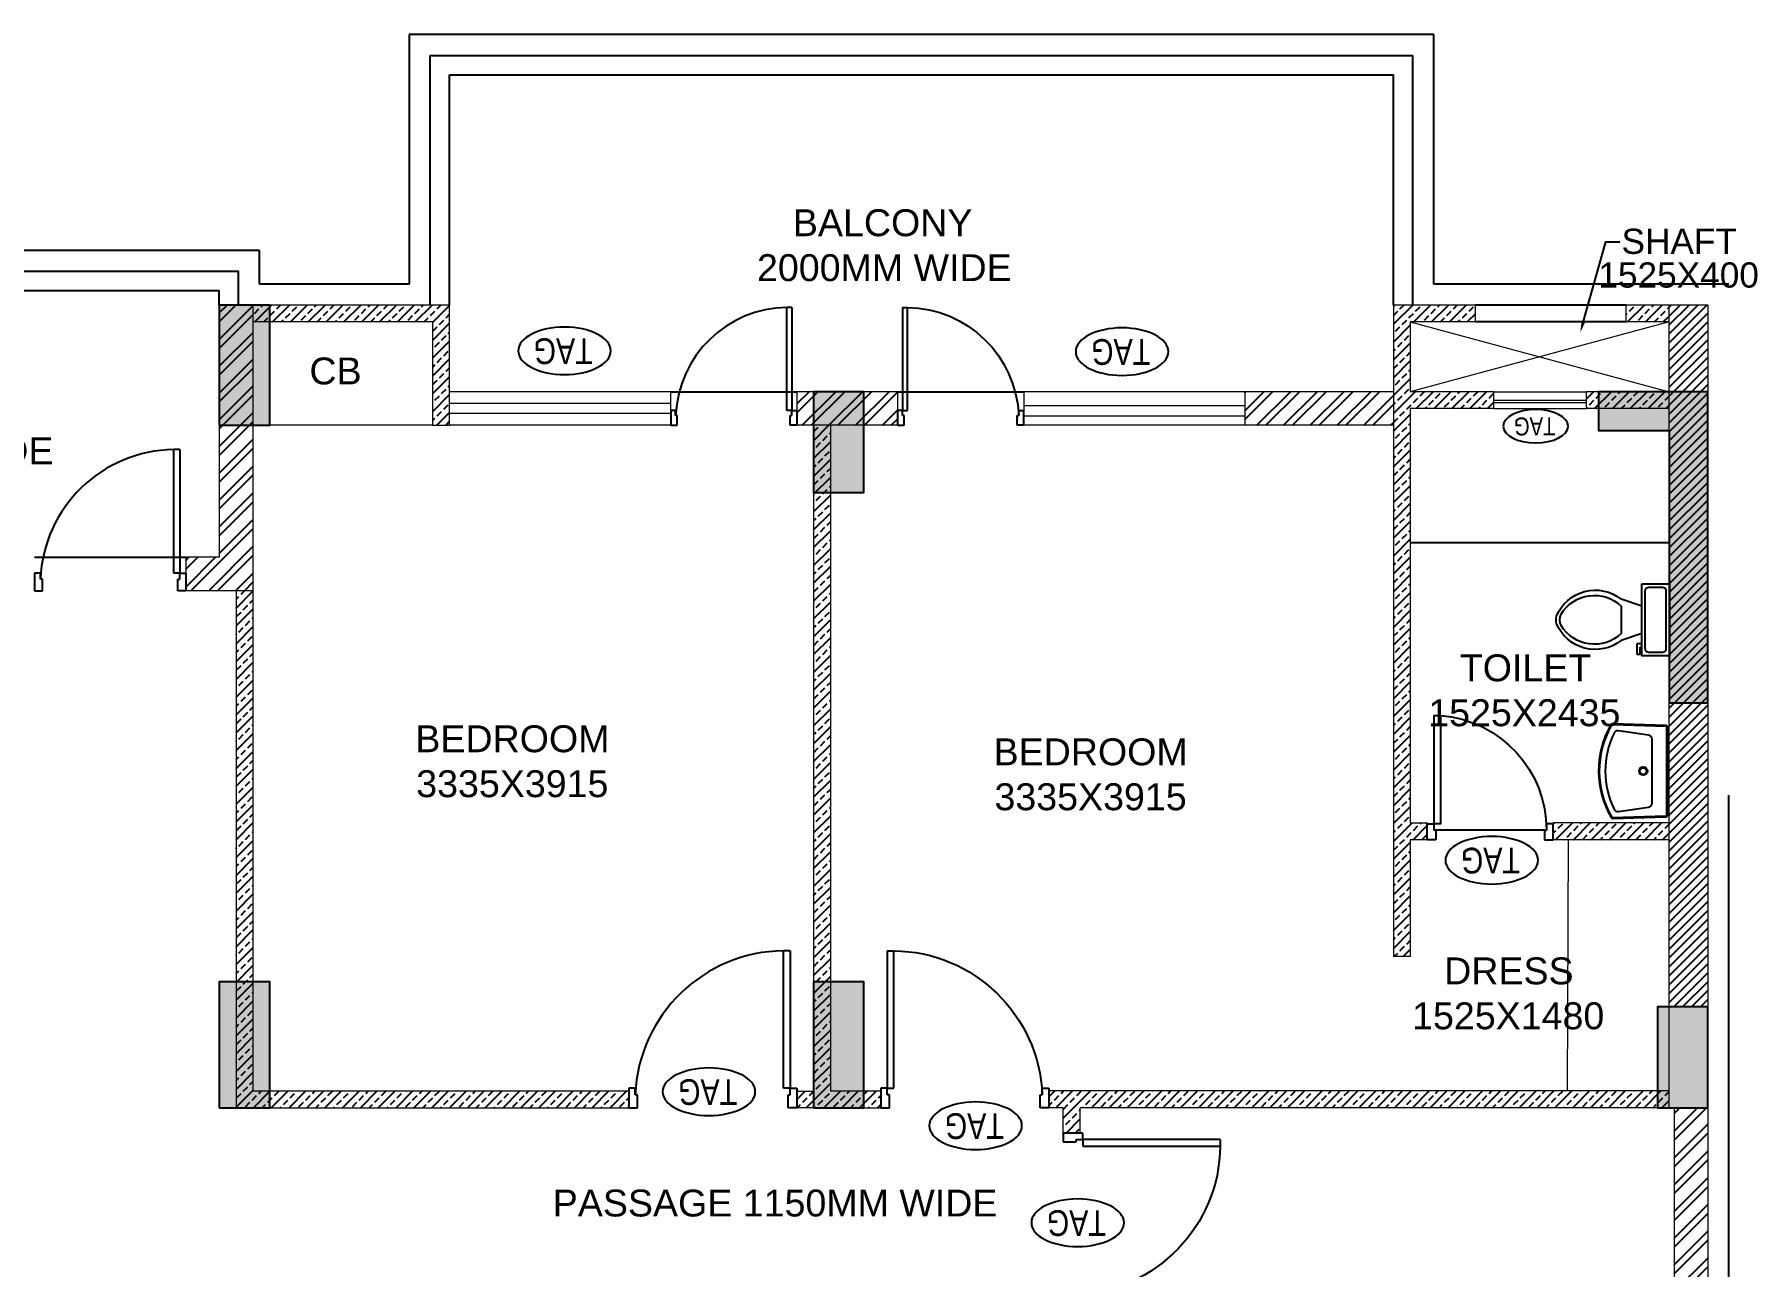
# Model space of a CAD drawing. Header units: millimetres. Extents: x 1255966 to 1543449, y 318653 to 465396.
# Drawn here: x 1432146 to 1442396, y 411570 to 418899 of the extents above; entities that cross this region are included whole.
import ezdxf
from ezdxf.enums import TextEntityAlignment as Align

# ---------------------------------------------------------------- set-up
doc = ezdxf.new("R2010")
doc.units = ezdxf.units.MM
doc.header["$LTSCALE"] = 500
doc.header["$MEASUREMENT"] = 0
doc.linetypes.add('HIDDEN', pattern=[0.375, 0.25, -0.125])
doc.layers.get('Defpoints').update_dxf_attribs({"lineweight": 0})
for name, color, linetype in [('AHC-A-FURNITURE', 2, 'Continuous'), ('DOOR', 8, 'Continuous'), ('ELE-5', 8, 'Continuous'), ('FIXTURE', 251, 'Continuous'), ('TEXT-RM NAME', 6, 'Continuous'), ('TOWER AREA COLUMN.', 6, 'Continuous')]:
    doc.layers.add(name, color=color, linetype=linetype)
for name, color, linetype, lineweight in [('FUR', 35, 'Continuous', 13), ('TILE', 252, 'Continuous', 13), ('TOWER COL HATCH', 253, 'Continuous', 20), ('Wall', 2, 'Continuous', 15), ('WIN', 144, 'Continuous', 15)]:
    doc.layers.add(name, color=color, linetype=linetype, lineweight=lineweight)
doc.layers.add('PROJECTION', color=7, linetype='HIDDEN', true_color=0xff4000)
doc.layers.add('RAILING', color=7, linetype='Continuous', true_color=0xadadad)
doc.styles.add('simplex', font='simplex.shx')
doc.styles.get("Standard").update_dxf_attribs({"font": 'arial.ttf'})
pattern_1 = [(45, (1157523.66, 723982.806), (-53.033009, 53.033009), []), (45, (1157576.69, 723982.806), (-53.033009, 53.033009), [37.5, -18.75])]
pattern_2 = [(45, (1157523.66, 723982.81), (-79.549513, 79.549513), []), (45, (1157576.69, 723982.81), (-79.549513, 79.549513), [])]

# ---------------------------------------------------------------- blocks, each defined once
blk = doc.blocks.new('A$C5C3D30A1')
at = {"ltscale": 75}
for p, q in [((0, 0), (3.43, 0)), ((0, -7.72), (0, 0)), ((3.43, 0), (3.43, -5.15)), ((62.62, 0), (62.62, -5.15)), ((66.05, 0), (62.62, 0)), ((66.05, -7.72), (66.05, 0)), ((2.57, -5.15), (2.57, -7.72)), ((3.43, -5.15), (2.57, -5.15)), ((62.62, -5.15), (63.48, -5.15)), ((63.48, -5.15), (63.48, -7.72)), ((2.57, -7.72), (0, -7.72)), ((2.57, -7.72), (5.15, -7.72)), ((2.57, -61.73), (2.57, -7.72)), ((5.15, -7.72), (5.15, -61.73)), ((63.48, -7.72), (66.05, -7.72)), ((2.57, -61.73), (5.15, -61.73))]:
    blk.add_line(p, q, dxfattribs=at)
blk.add_arc((4.49, -2.69), 59.04, 270.64275, 357.61264, dxfattribs=at)
blk = doc.blocks.new('DOOR 750')
at = {"layer": 'DOOR', "ltscale": 100}
for p, q in [((0, 730), (100, 730)), ((0, 675), (0, 730)), ((60, 675), (0, 675)), ((100, 687), (60, 687)), ((60, 675), (60, 687)), ((60, 675), (60, -15)), ((100, 730), (100, 687)), ((60, -15), (0, -15)), ((0, -15), (0, -70)), ((0, -70), (100, -70)), ((60, -15), (60, -27)), ((100, -27), (60, -27)), ((100, -70), (100, -27))]:
    blk.add_line(p, q, dxfattribs=at)
blk.add_lwpolyline([(100, -25), (788, -25), (788, 15), (100, 15)], close=True, dxfattribs=at)
at = {"layer": 'DOOR', "linetype": 'Continuous'}
blk.add_arc((62, -41), 728, 4.4383, 90.1592, dxfattribs=at)
at = {"layer": 'Defpoints', "ltscale": 100, "style": 'simplex', "width": 0.8}
blk.add_attdef('D750', (285, 36), '', height=100, dxfattribs=at)
blk = doc.blocks.new('A$C761604CE')
at = {"layer": 'FIXTURE'}
for p, q in [((292, 521), (114, 496)), ((92, 471), (92, 281)), ((92, 281), (92, 92)), ((114, 67), (293, 42))]:
    blk.add_line(p, q, dxfattribs=at)
for points in [[(0, 281), (0, 20, 0.405239), (10, 10), (325, 0, 0.278104), (339, 8, 0.266851), (336, 558, 0.267733), (327, 563), (10, 553, 0.404671), (0, 543)], [(5, 281), (5, 20, 0.405239), (10, 15), (325, 5, 0.278104), (335, 10, 0.266851), (332, 556, 0.264483), (327, 558), (10, 548, 0.404671), (5, 543)]]:
    blk.add_lwpolyline(points, format="xyb", close=True, dxfattribs=at)
for radius in [24.8, 19.8]:
    blk.add_circle((145, 281), radius, dxfattribs=at)
for centre, radius, start, end in [((296, 497), 25, 26.3047, 97.5933), ((117, 471), 25, 97.5933, 180.012), ((-142, 281), 513, 333.9512, 26.3047), ((117, 92), 25, 180.012, 262.6241), ((297, 66), 25, 262.6241, 333.9512)]:
    blk.add_arc(centre, radius, start, end, dxfattribs=at)
blk = doc.blocks.new('Toilet - top')
at = {"layer": 'FIXTURE'}
for p, q in [((9.5, -6), (9.5, -2)), ((-10, -8.5), (-8, -8.5)), ((-10, -9.5), (-10, -8.5)), ((-7, -9.5), (-10, -9.5)), ((-8, -8.5), (-8, -8)), ((-7, -8), (-7, -9.5)), ((-4, -8), (-6, -14)), ((4, -8), (6, -14)), ((4, -14), (-4, -14))]:
    blk.add_line(p, q, dxfattribs=at)
blk.add_lwpolyline([(10.5, -8), (10.5, 0), (-10.5, 0), (-10.5, -8)], close=True, dxfattribs=at)
for points in [[(-9.5, -2), (-9.5, -6)], [(8.5, -1), (-8.5, -1)], [(-8.5, -7), (8.5, -7)]]:
    blk.add_lwpolyline(points, dxfattribs=at)
for centre, radius, start, end in [((-8.62, -1.88), 0.884, 81.8699, 188.1301), ((8.62, -1.88), 0.884, 351.8699, 98.1301), ((-8.62, -6.12), 0.884, 171.8699, 278.1301), ((8.62, -6.12), 0.884, 261.8699, 8.1301), ((3.52, -21.58), 12.17, 141.4691, 247.9714), ((4.2, -21.82), 11.33, 136.3677, 238.9468), ((-3.52, -21.58), 12.17, 292.0284, 38.5307), ((-4.2, -21.82), 11.33, 301.053, 43.6321), ((0, -27.88), 4, 245.7318, 294.2682), ((0, -29), 4, 254.8605, 285.1395)]:
    blk.add_arc(centre, radius, start, end, dxfattribs=at)

msp = doc.modelspace()

# ---------------------------------------------------------------- hatches: boundary and pattern name
at = {"layer": 'AHC-A-FURNITURE', "ltscale": 50, "true_color": 0x5b5b5b}
h = msp.add_hatch(dxfattribs=at)
h.set_pattern_fill('ANSI32', color=251, scale=300)
h.set_pattern_definition(pattern_2)
h.paths.add_polyline_path([(1433245.6, 417289), (1433445.6, 417289), (1433445.6, 415589), (1433045.6, 415589), (1433045.6, 415694.2), (1433045.6, 415789), (1433245.6, 415789)])
h = msp.add_hatch(dxfattribs=at)
h.set_pattern_fill('ANSI33', color=251, scale=300)
h.set_pattern_definition(pattern_1)
h.paths.add_polyline_path([(1434615.6, 417289), (1433445.6, 417289), (1433445.6, 417189), (1434515.6, 417189), (1434515.6, 416574), (1434615.6, 416574)])
h = msp.add_hatch(dxfattribs=at)
h.set_pattern_fill('ANSI33', color=251, scale=300)
h.set_pattern_definition(pattern_1)
h.paths.add_polyline_path([(1440230.6, 417289), (1440715.6, 417289), (1440715.6, 417189), (1440330.6, 417189), (1440330.6, 416774), (1440828.1, 416774), (1440828.1, 416674), (1440330.6, 416674), (1440330.6, 414209), (1440430.6, 414209), (1440430.6, 414109), (1440330.6, 414109), (1440330.6, 413414), (1440230.6, 413414)])
h = msp.add_hatch(dxfattribs=at)
h.set_pattern_fill('ANSI33', color=251, scale=300)
h.set_pattern_definition(pattern_1)
h.paths.add_polyline_path([(1441615.6, 417289), (1441870.6, 417289), (1441870.6, 417189), (1441615.6, 417189), (1441615.6, 417189)])
at = {"layer": 'AHC-A-FURNITURE', "ltscale": 50, "true_color": 0xff0000}
h = msp.add_hatch(dxfattribs=at)
h.set_pattern_fill('ANSI31', color=1, scale=300)
h.set_pattern_definition([(45, (1157523.658, 723982.806), (-26.5165043, 26.5165043), [])])
h.paths.add_polyline_path([(1441870.6, 417289), (1442100.6, 417289), (1442100.6, 413114), (1441870.6, 413114), (1441870.6, 414109), (1441870.6, 414209), (1441870.6, 415202.5), (1441871.6, 415202.5), (1441871.6, 415631.3)])
at = {"layer": 'AHC-A-FURNITURE', "ltscale": 50, "true_color": 0x5b5b5b}
h = msp.add_hatch(dxfattribs=at)
h.set_pattern_fill('ANSI32', color=251, scale=300)
h.set_pattern_definition(pattern_2)
h.paths.add_polyline_path([(1436680.6, 416774), (1437280.6, 416774), (1437280.6, 416661.7), (1437280.6, 416661.7), (1437280.6, 416574), (1436680.6, 416574), (1436680.6, 416661.7)])
h = msp.add_hatch(dxfattribs=at)
h.set_pattern_fill('ANSI32', color=251, scale=300)
h.set_pattern_definition(pattern_2)
h.paths.add_polyline_path([(1439345.6, 416774), (1440230.6, 416774), (1440230.6, 416574), (1439345.6, 416574)])
h = msp.add_hatch(dxfattribs=at)
h.set_pattern_fill('ANSI33', color=251, scale=300)
h.set_pattern_definition(pattern_1)
h.paths.add_polyline_path([(1441378.1, 416774), (1441870.6, 416774), (1441870.6, 416674), (1441378.1, 416674)])
h = msp.add_hatch(dxfattribs=at)
h.set_pattern_fill('ANSI33', color=251, scale=300)
h.set_pattern_definition(pattern_1)
h.paths.add_polyline_path([(1436780.6, 416574), (1436880.6, 416574), (1436880.6, 412614), (1437180.6, 412614), (1437180.6, 412514), (1436780.6, 412514), (1436680.6, 412513.7), (1436680.6, 412613.7), (1436780.6, 412613.7)])
h = msp.add_hatch(dxfattribs=at)
h.set_pattern_fill('ANSI33', color=251, scale=300)
h.set_pattern_definition(pattern_1)
h.paths.add_polyline_path([(1433345.6, 415589), (1433445.6, 415589), (1433445.6, 412614), (1435680.6, 412614), (1435680.6, 412514), (1433345.6, 412514)])
h = msp.add_hatch(dxfattribs=at)
h.set_pattern_fill('ANSI33', color=251, scale=300)
h.set_pattern_definition(pattern_1)
h.paths.add_polyline_path([(1441870.6, 414209), (1441180.6, 414209), (1441180.6, 414109), (1441870.6, 414109)])
h = msp.add_hatch(dxfattribs=at)
h.set_pattern_fill('ANSI33', color=251, scale=300)
h.set_pattern_definition(pattern_1)
h.paths.add_polyline_path([(1438180.6, 412614), (1441870.6, 412614), (1441870.6, 412514), (1438367.5, 412514), (1438367.5, 412363.5), (1438265.6, 412363.5), (1438265.6, 412514), (1438180.6, 412514)])
h = msp.add_hatch(dxfattribs=at)
h.set_pattern_fill('ANSI32', color=251, scale=300)
h.set_pattern_definition(pattern_2)
h.paths.add_polyline_path([(1441900.6, 412514), (1442100.6, 412514), (1442100.6, 408249), (1441900.6, 408249)])
at = {"layer": 'TOWER COL HATCH'}
h = msp.add_hatch(color=253, dxfattribs=at)
h.dxf.hatch_style = 1
h.paths.add_polyline_path([(1433245.6, 416574), (1433545.6, 416574), (1433545.6, 417289), (1433245.6, 417289)])
h = msp.add_hatch(color=253, dxfattribs=at)
h.dxf.hatch_style = 1
h.paths.add_polyline_path([(1436780.6, 416174), (1437080.6, 416174), (1437080.6, 416774), (1436780.6, 416774)])
h = msp.add_hatch(color=253, dxfattribs=at)
h.dxf.hatch_style = 1
h.paths.add_polyline_path([(1442100.6, 414924), (1442100.6, 416774), (1441450.6, 416774), (1441450.6, 416544), (1441870.6, 416544), (1441870.6, 414924)])
h = msp.add_hatch(color=253, dxfattribs=at)
h.dxf.hatch_style = 1
h.paths.add_polyline_path([(1433245.6, 412514), (1433545.6, 412514), (1433545.6, 413264), (1433245.6, 413264)])
h = msp.add_hatch(color=253, dxfattribs=at)
h.dxf.hatch_style = 1
h.paths.add_polyline_path([(1436780.6, 412514), (1437080.6, 412514), (1437080.6, 413264), (1436780.6, 413264)])
h = msp.add_hatch(color=253, dxfattribs=at)
h.dxf.hatch_style = 1
h.paths.add_polyline_path([(1441800.6, 412514), (1442100.6, 412514), (1442100.6, 413114), (1441800.6, 413114)])

# ---------------------------------------------------------------- linework, layer by layer
at = {"linetype": 'Continuous', "extrusion": (0, 0, -1)}
for centre, major_axis in [((1435299.1, 417017.1), (-275.7, 0)), ((1438615.8, 417012.2), (-275.7, 0)), ((1441075.9, 416568.6), (-193, 0)), ((1440815.1, 413986.5), (-275.7, 0)), ((1436158.5, 412609.6), (-275.7, 0)), ((1437744.9, 412407.1), (-275.7, 0)), ((1438352, 411830.2), (-275.7, 0))]:
    msp.add_ellipse(centre, major_axis=major_axis, ratio=0.5128849, dxfattribs=at)
at = {"layer": 'ELE-5'}
for p, q in [((1435930.6, 416774), (1436680.6, 416774)), ((1437280.6, 416774), (1438030.6, 416774)), ((1441870.6, 415874.2), (1440330.7, 415874.2)), ((1432145.6, 415789), (1433045.6, 415789))]:
    msp.add_line(p, q, dxfattribs=at)
at = {"layer": 'FUR'}
for p, q in [((1434515.6, 416574), (1433445.6, 416574)), ((1441265.7, 412614), (1441270.7, 414109))]:
    msp.add_line(p, q, dxfattribs=at)
at = {"layer": 'PROJECTION', "ltscale": 50}
for p, q in [((1440470.6, 418899), (1434375.6, 418899)), ((1434375.6, 418899), (1434375.6, 417414)), ((1440470.6, 417414), (1440470.6, 418899)), ((1433485.6, 417614), (1429605.6, 417614)), ((1433485.6, 417414), (1433485.6, 417614)), ((1434375.6, 417414), (1433485.6, 417414)), ((1442225.6, 417414), (1440470.6, 417414)), ((1442225.6, 408124), (1442225.6, 417414))]:
    msp.add_line(p, q, dxfattribs=at)
at = {"layer": 'RAILING', "color": 36, "true_color": 0x7f4010}
for p, q in [((1434500.6, 418774), (1440345.6, 418774)), ((1434500.6, 417289), (1434500.6, 418774)), ((1440345.6, 417289), (1440345.6, 418774)), ((1434615.6, 418659), (1440230.6, 418659)), ((1434615.6, 417289), (1434615.6, 418659)), ((1440230.6, 417289), (1440230.6, 418659))]:
    msp.add_line(p, q, dxfattribs=at)
at = {"layer": 'RAILING'}
for p, q in [((1441615.6, 417289), (1440715.6, 417289)), ((1441615.6, 417189), (1440715.6, 417189))]:
    msp.add_line(p, q, dxfattribs=at)
at = {"layer": 'RAILING', "color": 36, "true_color": 0x7f4010}
for points in [[(1433360.6, 417289), (1433360.6, 417489), (1429730.6, 417489)], [(1433245.6, 417289), (1433245.6, 417374), (1429845.6, 417374)]]:
    msp.add_lwpolyline(points, dxfattribs=at)
at = {"layer": 'TEXT-RM NAME'}
msp.add_lwpolyline([(1441360.9, 417193.5), (1441493.2, 417665.8), (1441577.8, 417665.8)], dxfattribs=at)
msp.add_solid([(1441372.1, 417190.4), (1441342, 417126.1), (1441349.6, 417196.6)], dxfattribs=at)
at = {"layer": 'TILE', "linetype": 'HIDDEN', "ltscale": 45}
for p, q in [((1440330.6, 417189), (1441870.6, 416774)), ((1441870.6, 417189), (1440330.6, 416774))]:
    msp.add_line(p, q, dxfattribs=at)
at = {"layer": 'TOWER AREA COLUMN.'}
for points in [[(1433245.6, 416574), (1433545.6, 416574), (1433545.6, 417289), (1433245.6, 417289)], [(1436780.6, 416174), (1437080.6, 416174), (1437080.6, 416774), (1436780.6, 416774)], [(1433245.6, 412514), (1433545.6, 412514), (1433545.6, 413264), (1433245.6, 413264)], [(1436780.6, 412514), (1437080.6, 412514), (1437080.6, 413264), (1436780.6, 413264)], [(1441800.6, 412514), (1442100.6, 412514), (1442100.6, 413114), (1441800.6, 413114)]]:
    msp.add_lwpolyline(points, close=True, dxfattribs=at)
msp.add_lwpolyline([(1442100.6, 414924), (1442100.6, 416774), (1441450.6, 416774), (1441450.6, 416544), (1441870.6, 416544), (1441870.6, 414924), (1442100.6, 414924)], dxfattribs=at)
at = {"layer": 'Wall'}
for p, q in [((1433245.6, 417289), (1433245.6, 415789)), ((1434615.6, 417289), (1433245.6, 417289)), ((1433445.6, 417289), (1433445.6, 412614)), ((1434615.6, 416574), (1434615.6, 417289)), ((1440715.6, 417289), (1440230.6, 417289)), ((1440230.6, 417289), (1440230.6, 413414)), ((1440715.6, 417289), (1440715.6, 417189)), ((1442100.6, 417289), (1441615.6, 417289)), ((1441615.6, 417189), (1441615.6, 417289)), ((1441870.6, 412514), (1441870.6, 417289)), ((1442100.6, 417289), (1442100.6, 408249)), ((1434515.6, 417189), (1433445.6, 417189)), ((1434515.6, 416574), (1434515.6, 417189)), ((1440715.6, 417189), (1440330.6, 417189)), ((1440330.6, 417189), (1440330.6, 416774)), ((1441870.6, 417189), (1441615.6, 417189)), ((1436665.6, 416774), (1436665.6, 416774)), ((1436680.6, 416774), (1436680.6, 416574)), ((1437280.6, 416774), (1436680.6, 416774)), ((1437280.6, 416774), (1437280.6, 416574)), ((1439345.6, 416774), (1439345.6, 416574)), ((1440230.6, 416774), (1439345.6, 416774)), ((1440828.1, 416774), (1440330.6, 416774)), ((1440828.1, 416674), (1440330.6, 416674)), ((1440330.6, 416674), (1440330.6, 414209)), ((1440445.6, 416774), (1440445.6, 416774)), ((1440828.1, 416674), (1440828.1, 416774)), ((1441870.6, 416774), (1441378.1, 416774)), ((1441378.1, 416674), (1441378.1, 416774)), ((1441870.6, 416674), (1441378.1, 416674)), ((1434515.6, 416574), (1434615.6, 416574)), ((1437280.6, 416574), (1436680.6, 416574)), ((1436780.6, 416574), (1436780.6, 412613.7)), ((1436880.6, 416574), (1436880.6, 412614)), ((1440230.6, 416574), (1439345.6, 416574)), ((1433245.6, 415789), (1433045.6, 415789)), ((1433045.6, 415789), (1433045.6, 415589)), ((1433445.6, 415589), (1433045.6, 415589)), ((1433345.6, 415589), (1433345.6, 412514)), ((1440330.6, 414209), (1440430.6, 414209)), ((1440430.6, 414209), (1440430.6, 414109)), ((1441870.6, 414209), (1441180.6, 414209)), ((1441180.6, 414209), (1441180.6, 414109)), ((1440330.6, 414109), (1440330.6, 413414)), ((1440430.6, 414109), (1440330.6, 414109)), ((1441870.6, 414109), (1441180.6, 414109)), ((1440330.6, 413414), (1440230.6, 413414)), ((1433445.6, 412614), (1435680.6, 412614)), ((1435680.6, 412614), (1435680.6, 412514)), ((1436680.6, 412513.7), (1436680.6, 412613.7)), ((1436680.6, 412613.7), (1436780.6, 412613.7)), ((1436880.6, 412614), (1437180.6, 412614)), ((1437180.6, 412514), (1437180.6, 412614)), ((1438180.6, 412614), (1438180.6, 412514)), ((1441870.6, 412614), (1438180.6, 412614)), ((1433345.6, 412514), (1435680.6, 412514)), ((1436780.6, 412513.7), (1436680.6, 412513.7)), ((1436780.6, 412514), (1437180.6, 412514)), ((1436780.6, 412514), (1436780.6, 412513.7)), ((1438265.6, 412514), (1438180.6, 412514)), ((1438265.6, 412363.5), (1438265.6, 412514)), ((1442100.6, 412514), (1438367.5, 412514)), ((1438367.5, 412363.5), (1438367.5, 412514)), ((1441900.6, 412514), (1441900.6, 408249)), ((1438367.5, 412363.5), (1438265.6, 412363.5))]:
    msp.add_line(p, q, dxfattribs=at)
at = {"layer": 'WIN'}
for p, q in [((1435930.6, 416774), (1434615.6, 416774)), ((1435930.6, 416704), (1434615.6, 416704)), ((1435930.6, 416774), (1435930.6, 416574)), ((1438030.6, 416774), (1438030.6, 416574)), ((1439345.6, 416774), (1438030.6, 416774)), ((1439345.6, 416689), (1438030.6, 416689)), ((1440828.1, 416774), (1441378.1, 416774)), ((1440828.1, 416674), (1441378.1, 416674)), ((1435930.6, 416644), (1434615.6, 416644)), ((1435930.6, 416574), (1434615.6, 416574)), ((1439345.6, 416629), (1438030.6, 416629)), ((1439345.6, 416574), (1438030.6, 416574))]:
    msp.add_line(p, q, dxfattribs=at)
at = {"layer": 'WIN', "linetype": 'HIDDEN', "ltscale": 50}
for p, q in [((1440828.1, 416724), (1441378.1, 416724)), ((1440828.1, 416709), (1441378.1, 416709))]:
    msp.add_line(p, q, dxfattribs=at)

# ---------------------------------------------------------------- block references
at = {"layer": 'DOOR', "color": 7, "extrusion": (0, 0, -1)}
for p, xscale, yscale, zscale, rotation in [((-1436680.6, 416574), -11.34617710115692, 11.34617698192596, -11.34617701897514, 180.0001119685664), ((-1433045.6, 415589), -13.61541235449535, 13.61541235449534, -13.61541242276144, 180.0001118682377), ((-1436680.6, 412514), -15.13102718445562, 15.13102718445562, -15.13102726046054, 180.0001118685647)]:
    msp.add_blockref('A$C5C3D30A1', p, dxfattribs=dict(at, xscale=xscale, yscale=yscale, zscale=zscale, rotation=rotation))
at = {"layer": 'DOOR', "color": 7}
for p, xscale, yscale, zscale, rotation in [((1437280.6, 416574), -11.34617710115692, 11.34617698192596, 11.34617701897514, 180.0001119685665), ((1437180.6, 412514), -15.13102718445562, 15.13102718445562, 15.13102726046054, 180.0001118685648), ((1438265.6, 412363.5), -15.13102718445565, 15.13102718445565, 15.13102726046054, 90.00011186327488)]:
    msp.add_blockref('A$C5C3D30A1', p, dxfattribs=dict(at, xscale=xscale, yscale=yscale, zscale=zscale, rotation=rotation))
at = {"layer": 'DOOR', "xscale": -0.9374999999998731, "yscale": 0.9374999999998731, "zscale": 0.9374999999998731, "rotation": 270}
msp.add_blockref('DOOR 750', (1440496.3, 414109), dxfattribs=at)
at = {"layer": 'FIXTURE', "extrusion": (0, 0, -1), "xscale": 20.41924009611834, "yscale": 20.41924009611834, "zscale": -20.41924009611834, "rotation": 90.00000000000001}
msp.add_blockref('Toilet - top', (-1441871.6, 415416.9), dxfattribs=at)
at = {"layer": 'FIXTURE', "rotation": 180}
msp.add_blockref('A$C761604CE', (1441861.3, 414798.1), dxfattribs=at)

# ---------------------------------------------------------------- texts
at = {"width": 0.8}
for height, p in [(153.1, (1435291.3, 417015.1)), (153.1, (1438608, 417010.2)), (107.2, (1441070.4, 416567.2)), (153.1, (1440807.4, 413984.5)), (153.1, (1436150.7, 412607.6)), (153.1, (1437737.1, 412405)), (153.1, (1438344.2, 411828.1))]:
    msp.add_attdef('TAG', text='', height=height, rotation=180, dxfattribs=at).set_placement(p, align=Align.MIDDLE_CENTER)
at = {"layer": 'TEXT-RM NAME'}
for s, p in [('BALCONY', (1436657.7, 417699.1)), ('2000MM WIDE', (1436444.2, 417431.8)), ('CB', (1433781.7, 416817.2)), ('1700MM WIDE', (1430744, 416342.4)), ('TOILET', (1440625, 415051.4)), ('1525X2435', (1440437.2, 414784.1)), ('BEDROOM', (1434411.7, 414629.3)), ('BEDROOM', (1437851.6, 414551.5)), ('3335X3915', (1434416.9, 414361.9)), ('3335X3915', (1437856.8, 414284.2)), ('DRESS', (1440532.1, 413248.5)), ('1525X1480', (1440341.3, 412981.2)), ('PASSAGE 1150MM WIDE', (1435229.1, 411867.4))]:
    msp.add_text(s, height=160, rotation=360, dxfattribs=at).set_placement(p)
for s, p in [('SHAFT', (1441587.1, 417593.8)), ('1525X400', (1441449, 417393.2))]:
    msp.add_text(s, height=150, dxfattribs=at).set_placement(p)

doc.saveas('drawing.dxf')
